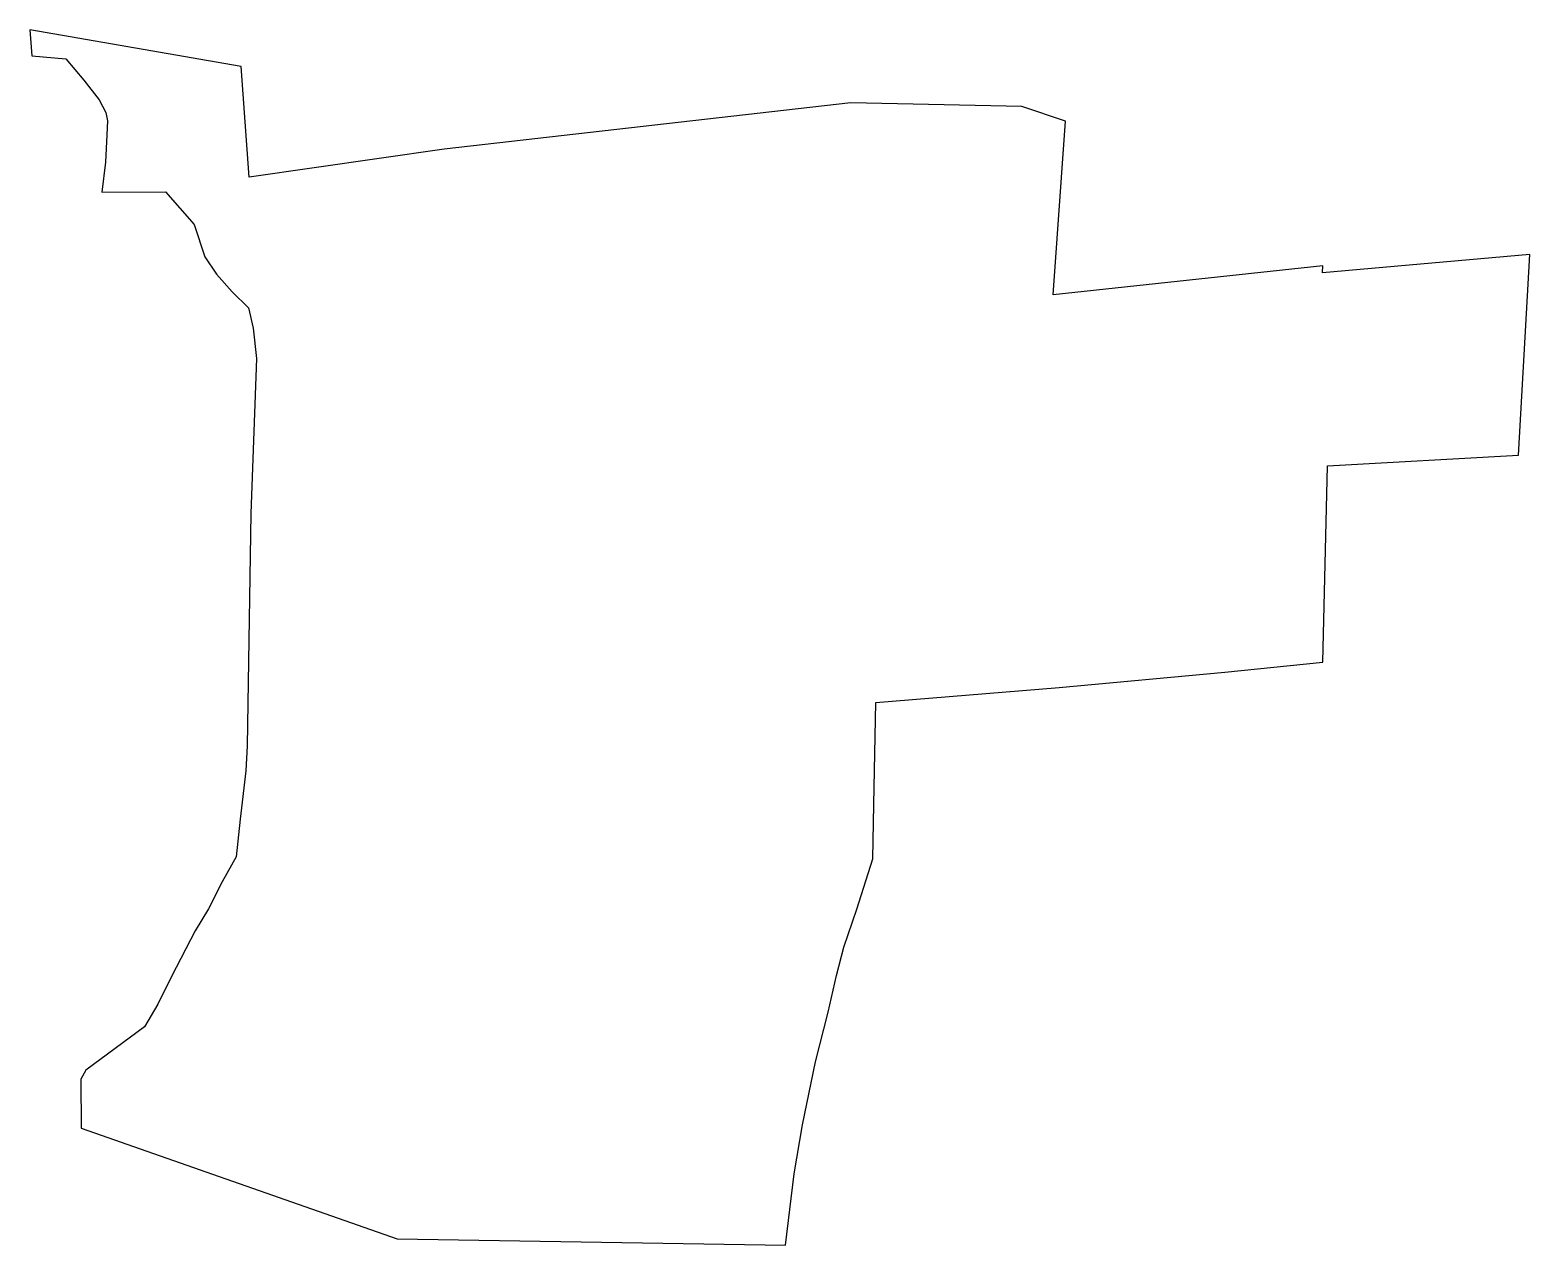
# Model space of a CAD drawing. Header units: millimetres. Extents: x 625035 to 626427, y 1340317 to 1341445.
import ezdxf

# ---------------------------------------------------------------- set-up
doc = ezdxf.new("R2010")
doc.units = ezdxf.units.MM

msp = doc.modelspace()

# ---------------------------------------------------------------- linework, layer by layer
msp.add_lwpolyline([(625736.282, 1340316.89), (625744.249, 1340383.041), (625751.925, 1340428.509), (625763.989, 1340487), (625775.723, 1340533.118), (625783.412, 1340566.982), (625790.361, 1340593.411), (625802.447, 1340628.814), (625817.253, 1340675.53), (625818.122, 1340725.925), (625818.856, 1340757.36), (625820.117, 1340820.576), (625990.209, 1340834.424), (626144.055, 1340848.606), (626234.886, 1340857.895), (626239.494, 1341040.432), (626416.629, 1341050.176), (626427.339, 1341236.402), (626234.772, 1341219.51), (626235.04, 1341226.164), (625984.8, 1341199.03), (625996.029, 1341360.309), (625955.677, 1341373.811), (625796.972, 1341377.283), (625419.346, 1341334.458), (625238.222, 1341308.352), (625230.821, 1341411.002), (625034.881, 1341444.99), (625036.594, 1341420.994), (625068.147, 1341418.063), (625084.999, 1341398.356), (625098.96, 1341380.052), (625105.385, 1341368.251), (625106.783, 1341360.629), (625106.196, 1341347.581), (625104.884, 1341322.12), (625101.594, 1341294.42), (625160.557, 1341294.759), (625187.204, 1341264.467), (625197.28, 1341234.233), (625207.878, 1341218.25), (625222.585, 1341201.938), (625237.637, 1341186.987), (625241.9, 1341168.267), (625245.194, 1341139.846), (625240.003, 1340996.078), (625236.54, 1340780.349), (625235.161, 1340757.258), (625230.13, 1340712.184), (625226.413, 1340677.173), (625213.314, 1340653.953), (625200.455, 1340629.112), (625188.179, 1340608.45), (625166.283, 1340566.086), (625153.407, 1340540.648), (625141.106, 1340519.47), (625086.86, 1340479.319), (625081.968, 1340471.02), (625082.455, 1340425.332), (625375.746, 1340322.501)], close=True)

doc.saveas('drawing.dxf')
